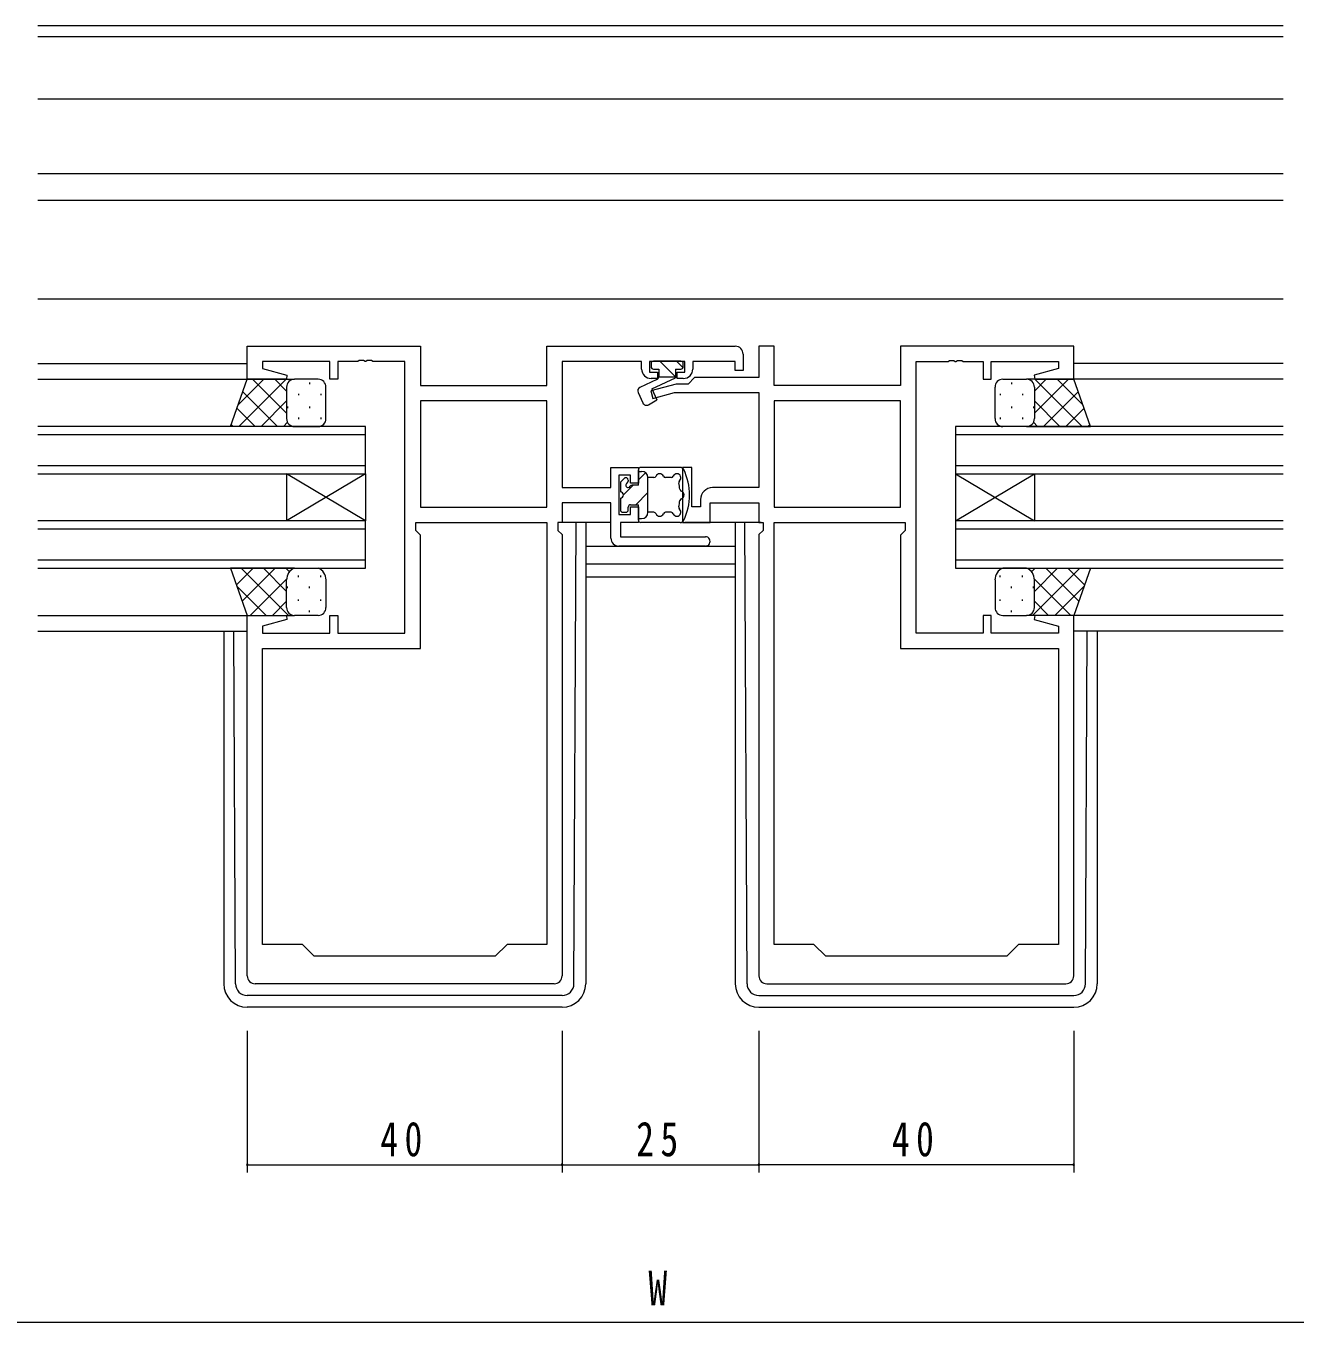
# Model space of a CAD drawing. Units: millimetres, scale not verified. Extents: x -567 to 567, y -403 to 403.
# Drawn here: x 61.6 to 222.9, y -38.1 to 126.5 of the extents above; entities that cross this region are included whole.
import ezdxf
from ezdxf.enums import TextEntityAlignment as Align

# ---------------------------------------------------------------- set-up
doc = ezdxf.new("R2010")
doc.units = ezdxf.units.MM
doc.header["$LTSCALE"] = 2
for name, color, linetype, lineweight in [('0-3_YKK_11', 7, 'Continuous', 18), ('0-4_YKK_12', 2, 'Continuous', 18), ('0-6_YKK_13', 4, 'Continuous', 18), ('0-7_YKK_D', 6, 'Continuous', 18)]:
    doc.layers.add(name, color=color, linetype=linetype, lineweight=lineweight)
doc.styles.add('ＭＳ ゴシック', font='')
doc.styles.get('ＭＳ ゴシック').set_extended_font_data('MS Gothic')

msp = doc.modelspace()

# ---------------------------------------------------------------- linework, layer by layer
at = {"layer": '0-3_YKK_11'}
for p, q in [((89.774, 81.648), (89.774, 85.848)), ((89.774, 85.848), (111.774, 85.848)), ((111.774, 85.848), (111.774, 80.848)), ((127.844, 80.848), (127.844, 85.848)), ((127.844, 85.848), (151.774, 85.848)), ((154.774, 85.848), (154.774, 81.878)), ((156.704, 85.848), (154.774, 85.848)), ((156.704, 80.848), (156.704, 85.848)), ((172.774, 85.848), (172.774, 80.848)), ((194.774, 85.848), (172.774, 85.848)), ((194.774, 81.648), (194.774, 85.848)), ((103.999, 84.038), (103.816, 83.918)), ((104.549, 84.038), (103.999, 84.038)), ((104.732, 83.918), (104.549, 84.038)), ((104.999, 84.038), (104.816, 83.918)), ((105.549, 84.038), (104.999, 84.038)), ((105.732, 83.918), (105.549, 84.038)), ((152.774, 84.848), (152.774, 82.748)), ((178.816, 83.918), (178.999, 84.038)), ((178.999, 84.038), (179.549, 84.038)), ((179.549, 84.038), (179.732, 83.918)), ((179.816, 83.918), (179.999, 84.038)), ((179.999, 84.038), (180.549, 84.038)), ((180.549, 84.038), (180.732, 83.918)), ((100.274, 83.918), (91.704, 83.918)), ((91.704, 83.918), (91.704, 83.001)), ((91.704, 83.001), (94.803, 82.171)), ((101.274, 83.918), (101.274, 81.648)), ((103.816, 83.918), (101.274, 83.918)), ((104.816, 83.918), (104.732, 83.918)), ((109.774, 83.918), (105.732, 83.918)), ((109.774, 49.378), (109.774, 83.918)), ((139.874, 83.918), (129.774, 83.918)), ((129.774, 83.918), (129.774, 67.878)), ((139.874, 82.948), (139.874, 83.918)), ((140.874, 83.918), (140.874, 82.548)), ((145.374, 83.918), (140.874, 83.918)), ((140.874, 82.548), (141.874, 82.548)), ((141.874, 82.548), (141.874, 81.748)), ((144.374, 82.548), (145.374, 82.548)), ((144.374, 81.748), (144.374, 82.548)), ((145.374, 82.548), (145.374, 83.918)), ((151.774, 83.918), (146.374, 83.918)), ((146.374, 83.918), (146.374, 82.948)), ((151.774, 82.748), (151.774, 83.918)), ((152.774, 82.748), (151.774, 82.748)), ((174.774, 83.918), (178.816, 83.918)), ((174.774, 49.378), (174.774, 83.918)), ((179.732, 83.918), (179.816, 83.918)), ((180.732, 83.918), (183.274, 83.918)), ((183.274, 83.918), (183.274, 81.648)), ((184.274, 81.648), (184.274, 83.918)), ((184.274, 83.918), (192.844, 83.918)), ((192.844, 83.001), (189.745, 82.171)), ((192.844, 83.918), (192.844, 83.001)), ((94.735, 81.648), (89.774, 81.648)), ((94.803, 82.171), (94.735, 81.648)), ((111.774, 80.848), (127.844, 80.848)), ((144.28, 81.048), (141.045, 80.181)), ((141.874, 81.748), (141.074, 81.748)), ((145.774, 81.048), (144.28, 81.048)), ((145.174, 81.748), (144.374, 81.748)), ((146.604, 81.878), (145.774, 81.048)), ((154.774, 81.878), (146.604, 81.878)), ((172.774, 80.848), (156.704, 80.848)), ((183.274, 81.648), (184.274, 81.648)), ((189.745, 82.171), (189.814, 81.648)), ((189.814, 81.648), (194.774, 81.648)), ((141.045, 80.181), (141.303, 79.215)), ((141.303, 79.215), (144.039, 79.948)), ((144.039, 79.948), (154.774, 79.948)), ((154.774, 79.948), (154.774, 67.878)), ((127.844, 78.918), (111.774, 78.918)), ((127.844, 78.918), (111.774, 78.918)), ((111.774, 78.918), (111.774, 65.378)), ((127.844, 65.378), (127.844, 78.918)), ((172.774, 78.918), (156.704, 78.918)), ((172.774, 78.918), (156.704, 78.918)), ((156.704, 78.918), (156.704, 65.378)), ((172.774, 65.378), (172.774, 78.918)), ((135.974, 70.448), (139.474, 70.448)), ((135.974, 67.878), (135.974, 70.448)), ((136.974, 69.448), (136.974, 64.448)), ((138.474, 69.448), (136.974, 69.448)), ((138.474, 68.448), (138.474, 69.448)), ((139.474, 70.448), (139.474, 68.448)), ((145.074, 70.448), (145.074, 63.448)), ((146.274, 70.448), (145.074, 70.448)), ((146.274, 65.448), (146.274, 70.448)), ((129.774, 67.878), (135.974, 67.878)), ((139.474, 68.448), (138.474, 68.448)), ((154.774, 67.878), (148.874, 67.878)), ((129.774, 65.948), (129.774, 63.448)), ((135.974, 65.948), (129.774, 65.948)), ((135.974, 61.448), (135.974, 65.948)), ((147.374, 66.378), (147.374, 65.448)), ((148.574, 65.948), (154.774, 65.948)), ((148.574, 63.448), (148.574, 65.948)), ((154.774, 65.948), (154.774, 63.448)), ((111.774, 65.378), (127.844, 65.378)), ((136.974, 64.448), (138.474, 64.448)), ((138.474, 65.448), (139.474, 65.448)), ((138.474, 64.448), (138.474, 65.448)), ((139.474, 65.448), (139.474, 63.448)), ((147.374, 65.448), (146.274, 65.448)), ((156.704, 65.378), (172.774, 65.378)), ((111.174, 63.448), (127.844, 63.448)), ((111.174, 62.448), (111.174, 63.448)), ((127.844, 63.448), (127.844, 9.848)), ((127.844, 63.448), (127.844, 9.848)), ((129.244, 63.448), (129.244, 62.448)), ((129.774, 63.448), (129.244, 63.448)), ((137.174, 63.448), (137.174, 61.648)), ((139.474, 63.448), (137.174, 63.448)), ((145.074, 63.448), (148.574, 63.448)), ((154.774, 63.448), (155.304, 63.448)), ((155.304, 63.448), (155.304, 62.448)), ((156.704, 63.448), (173.374, 63.448)), ((156.704, 9.848), (156.704, 63.448)), ((156.704, 9.848), (156.704, 63.448)), ((173.374, 63.448), (173.374, 62.448)), ((111.774, 61.848), (111.174, 62.448)), ((111.774, 47.448), (111.774, 61.848)), ((129.244, 62.448), (129.774, 61.918)), ((129.774, 61.918), (129.774, 5.848)), ((137.174, 61.648), (147.974, 61.648)), ((155.304, 62.448), (154.774, 61.918)), ((154.774, 61.918), (154.774, 5.848)), ((173.374, 62.448), (172.774, 61.848)), ((172.774, 61.848), (172.774, 47.448)), ((147.974, 60.448), (136.974, 60.448)), ((89.774, 51.648), (94.735, 51.648)), ((89.774, 5.848), (89.774, 51.648)), ((94.803, 51.126), (91.704, 50.295)), ((94.735, 51.648), (94.803, 51.126)), ((100.274, 51.648), (101.274, 51.648)), ((100.274, 49.378), (100.274, 51.648)), ((101.274, 51.648), (101.274, 49.378)), ((183.274, 51.648), (183.274, 49.378)), ((184.274, 51.648), (183.274, 51.648)), ((184.274, 49.378), (184.274, 51.648)), ((189.814, 51.648), (189.745, 51.126)), ((189.745, 51.126), (192.844, 50.295)), ((194.774, 51.648), (189.814, 51.648)), ((194.774, 5.848), (194.774, 51.648)), ((91.704, 50.295), (91.704, 49.378)), ((192.844, 50.295), (192.844, 49.378)), ((91.704, 49.378), (100.274, 49.378)), ((101.274, 49.378), (109.774, 49.378)), ((183.274, 49.378), (174.774, 49.378)), ((192.844, 49.378), (184.274, 49.378)), ((91.704, 47.448), (111.774, 47.448)), ((91.704, 9.848), (91.704, 47.448)), ((172.774, 47.448), (192.844, 47.448)), ((192.844, 47.448), (192.844, 9.848)), ((96.774, 9.848), (91.704, 9.848)), ((98.274, 8.348), (96.774, 9.848)), ((121.274, 8.348), (98.274, 8.348)), ((122.774, 9.848), (121.274, 8.348)), ((127.844, 9.848), (122.774, 9.848)), ((161.774, 9.848), (156.704, 9.848)), ((187.774, 9.848), (186.274, 8.348)), ((192.844, 9.848), (187.774, 9.848)), ((128.774, 4.848), (90.774, 4.848)), ((155.774, 4.848), (193.774, 4.848))]:
    msp.add_line(p, q, dxfattribs=at)
for points in [[(101.274, 81.648), (100.274, 81.648), (100.274, 83.918)], [(186.274, 8.348), (163.274, 8.348), (161.774, 9.848)]]:
    msp.add_lwpolyline(points, dxfattribs=at)
for centre, radius, start, end in [((151.774, 84.848), 1, 0.00001, 89.99999), ((141.074, 82.948), 1.2, 180.00001, 269.99999), ((145.174, 82.948), 1.2, 270.00001, 359.99999), ((148.874, 66.378), 1.5, 90.00001, 179.99999), ((136.974, 61.448), 1, 180.00001, 269.99999), ((147.974, 61.048), 0.6, 269.99999, 90.00001), ((90.774, 5.848), 1, 180.00001, 269.99999), ((128.774, 5.848), 1, 270.00001, 359.99999), ((155.774, 5.848), 1, 180.00001, 269.99999), ((193.774, 5.848), 1, 270.00001, 359.99999)]:
    msp.add_arc(centre, radius, start, end, dxfattribs=at)
at = {"layer": '0-4_YKK_12'}
for p, q in [((221.399, 126.548), (63.149, 126.548)), ((221.399, 125.148), (63.149, 125.148)), ((221.399, 117.248), (63.149, 117.248)), ((221.399, 107.748), (63.149, 107.748)), ((221.399, 104.348), (63.149, 104.348)), ((221.399, 91.848), (63.149, 91.848)), ((63.149, 83.648), (89.774, 83.648)), ((221.399, 83.648), (194.774, 83.648)), ((63.149, 81.648), (90.019, 81.648)), ((221.399, 81.648), (194.529, 81.648)), ((104.774, 75.648), (63.149, 75.648)), ((63.149, 74.648), (104.774, 74.648)), ((104.774, 69.648), (104.774, 75.648)), ((221.399, 75.648), (179.774, 75.648)), ((179.774, 75.648), (179.774, 69.648)), ((179.774, 74.648), (221.399, 74.648)), ((104.774, 70.648), (63.149, 70.648)), ((63.149, 69.648), (104.774, 69.648)), ((104.774, 63.648), (94.774, 69.648)), ((104.774, 69.648), (94.774, 63.648)), ((94.774, 69.648), (94.774, 63.648)), ((104.774, 69.648), (104.774, 63.648)), ((221.399, 70.648), (179.774, 70.648)), ((179.774, 69.648), (221.399, 69.648)), ((179.774, 63.648), (189.774, 69.648)), ((179.774, 69.648), (189.774, 63.648)), ((189.774, 69.648), (189.774, 63.648)), ((104.774, 63.648), (63.149, 63.648)), ((63.149, 62.648), (104.774, 62.648)), ((104.774, 57.648), (104.774, 63.648)), ((221.399, 63.648), (179.774, 63.648)), ((179.774, 62.648), (221.399, 62.648)), ((132.774, 60.448), (151.774, 60.448)), ((104.774, 58.648), (63.149, 58.648)), ((63.149, 57.648), (104.774, 57.648)), ((132.774, 58.178), (151.774, 58.178)), ((221.399, 58.648), (179.774, 58.648)), ((179.774, 57.648), (221.399, 57.648)), ((132.774, 56.548), (151.774, 56.548)), ((63.149, 51.648), (90.274, 51.648)), ((221.399, 51.648), (194.274, 51.648)), ((63.149, 49.648), (89.774, 49.648)), ((221.399, 49.648), (194.774, 49.648))]:
    msp.add_line(p, q, dxfattribs=at)
msp.add_lwpolyline([(179.774, 69.648), (179.774, 63.648), (179.774, 57.648)], dxfattribs=at)
at = {"layer": '0-6_YKK_13'}
for p, q in [((141.074, 83.648), (141.074, 83.248)), ((144.874, 83.948), (141.374, 83.948)), ((141.374, 82.948), (142.074, 82.948)), ((142.074, 82.948), (142.074, 81.948)), ((142.17, 83.948), (144.17, 81.948)), ((144.174, 82.948), (144.874, 82.948)), ((144.174, 82.948), (144.174, 81.845)), ((144.291, 83.948), (145.136, 83.103)), ((145.174, 83.248), (145.174, 83.648)), ((87.631, 75.648), (89.774, 81.648)), ((88.608, 78.384), (91.873, 81.648)), ((88.701, 75.648), (94.701, 81.648)), ((89.774, 81.648), (95.774, 81.648)), ((94.774, 77.327), (90.453, 81.648)), ((94.774, 80.155), (93.281, 81.648)), ((98.774, 81.648), (95.774, 81.648)), ((97.694, 81.228), (97.694, 81.028)), ((141.801, 81.621), (139.663, 80.624)), ((141.174, 80.446), (144.174, 81.845)), ((142.074, 81.948), (144.174, 81.948)), ((185.774, 81.648), (188.774, 81.648)), ((186.854, 81.228), (186.854, 81.028)), ((194.774, 81.648), (188.774, 81.648)), ((189.774, 77.327), (194.095, 81.648)), ((189.774, 80.155), (191.267, 81.648)), ((195.847, 75.648), (189.847, 81.648)), ((195.94, 78.384), (192.675, 81.648)), ((196.917, 75.648), (194.774, 81.648)), ((93.624, 75.648), (89.208, 80.064)), ((94.774, 80.648), (94.774, 76.648)), ((96.279, 79.813), (96.279, 79.613)), ((99.109, 79.813), (99.109, 79.613)), ((99.774, 76.648), (99.774, 80.648)), ((139.421, 79.959), (140.038, 78.637)), ((141.174, 80.446), (141.828, 79.043)), ((184.774, 76.648), (184.774, 80.648)), ((185.439, 79.813), (185.439, 79.613)), ((188.269, 79.813), (188.269, 79.613)), ((189.774, 80.648), (189.774, 76.648)), ((189.774, 80.648), (189.774, 77.048)), ((190.924, 75.648), (195.34, 80.064)), ((90.796, 75.648), (88.464, 77.98)), ((91.529, 75.648), (94.774, 78.893)), ((94.864, 78.198), (94.864, 77.998)), ((97.694, 78.198), (97.694, 77.998)), ((140.741, 78.415), (141.828, 79.043)), ((186.854, 78.198), (186.854, 77.998)), ((189.684, 78.198), (189.684, 77.998)), ((193.019, 75.648), (189.774, 78.893)), ((193.752, 75.648), (196.084, 77.98)), ((87.968, 75.648), (87.72, 75.896)), ((94.358, 75.648), (94.89, 76.181)), ((96.279, 76.783), (96.279, 76.583)), ((99.109, 76.783), (99.109, 76.583)), ((185.439, 76.783), (185.439, 76.583)), ((188.269, 76.783), (188.269, 76.583)), ((190.19, 75.648), (189.658, 76.181)), ((196.581, 75.648), (196.828, 75.896)), ((95.774, 75.648), (87.631, 75.648)), ((95.774, 75.648), (98.774, 75.648)), ((188.774, 75.648), (185.774, 75.648)), ((188.774, 75.648), (196.917, 75.648)), ((139.474, 68.198), (139.474, 70.148)), ((139.474, 69.948), (139.874, 69.948)), ((139.474, 68.882), (140.369, 69.777)), ((144.774, 70.448), (139.774, 70.448)), ((137.174, 68.448), (137.174, 67.348)), ((137.662, 69.06), (137.262, 68.66)), ((137.573, 66.981), (138.79, 68.198)), ((138.174, 68.848), (138.174, 68.718)), ((139.474, 68.198), (138.694, 68.198)), ((141.432, 69.148), (140.674, 69.148)), ((140.674, 64.748), (140.674, 69.148)), ((143.62, 69.148), (142.916, 69.148)), ((137.174, 66.548), (137.174, 65.048)), ((139.119, 65.698), (140.674, 67.254)), ((137.474, 64.748), (137.874, 64.748)), ((138.174, 65.048), (138.174, 65.398)), ((138.474, 65.698), (139.474, 65.698)), ((139.474, 63.748), (139.474, 65.698)), ((140.367, 64.118), (140.504, 64.255)), ((141.432, 64.748), (140.674, 64.748)), ((143.62, 64.748), (142.916, 64.748)), ((135.974, 63.448), (129.474, 63.448)), ((135.974, 63.448), (129.474, 63.448)), ((131.281, 4.844), (131.565, 63.448)), ((132.774, 63.448), (132.774, 4.851)), ((139.474, 63.948), (139.874, 63.948)), ((144.774, 63.448), (139.774, 63.448)), ((155.074, 63.448), (145.374, 63.448)), ((155.074, 63.448), (145.374, 63.448)), ((151.774, 63.449), (151.774, 4.851)), ((153.267, 4.844), (152.983, 63.45)), ((95.774, 57.648), (87.631, 57.648)), ((87.631, 57.648), (89.774, 51.648)), ((87.642, 57.618), (87.672, 57.648)), ((88.386, 55.534), (90.5, 57.648)), ((94.997, 51.648), (88.997, 57.648)), ((89.13, 53.45), (93.328, 57.648)), ((94.774, 54.7), (91.825, 57.648)), ((95.12, 57.182), (94.654, 57.648)), ((95.774, 57.648), (98.774, 57.648)), ((188.774, 57.648), (185.774, 57.648)), ((188.774, 57.648), (196.917, 57.648)), ((189.428, 57.182), (189.894, 57.648)), ((189.551, 51.648), (195.551, 57.648)), ((189.774, 54.7), (192.723, 57.648)), ((195.418, 53.45), (191.22, 57.648)), ((196.162, 55.534), (194.048, 57.648)), ((196.917, 57.648), (194.774, 51.648)), ((196.906, 57.619), (196.876, 57.648)), ((90.157, 51.648), (94.774, 56.265)), ((94.774, 52.648), (94.774, 56.148)), ((96.279, 56.513), (96.279, 56.713)), ((99.109, 56.513), (99.109, 56.713)), ((99.774, 56.148), (99.774, 52.648)), ((184.774, 56.148), (184.774, 52.648)), ((185.439, 56.513), (185.439, 56.713)), ((188.269, 56.513), (188.269, 56.713)), ((194.391, 51.648), (189.774, 56.265)), ((189.774, 52.648), (189.774, 56.148)), ((92.169, 51.648), (88.444, 55.373)), ((94.864, 55.098), (94.864, 55.298)), ((97.694, 55.098), (97.694, 55.298)), ((186.854, 55.098), (186.854, 55.298)), ((189.684, 55.098), (189.684, 55.298)), ((189.774, 52.648), (189.774, 55.748)), ((192.38, 51.648), (196.104, 55.373)), ((92.985, 51.648), (94.774, 53.437)), ((96.279, 53.483), (96.279, 53.683)), ((99.109, 53.483), (99.109, 53.683)), ((185.439, 53.483), (185.439, 53.683)), ((188.269, 53.483), (188.269, 53.683)), ((191.563, 51.648), (189.774, 53.437)), ((89.774, 51.648), (95.774, 51.648)), ((94.864, 52.234), (94.864, 52.268)), ((98.774, 51.648), (95.774, 51.648)), ((97.694, 52.068), (97.694, 52.268)), ((185.774, 51.648), (188.774, 51.648)), ((186.854, 52.068), (186.854, 52.268)), ((194.774, 51.648), (188.774, 51.648)), ((189.684, 52.234), (189.684, 52.268)), ((86.774, 49.648), (86.774, 4.851)), ((88.267, 4.844), (88.05, 49.648)), ((196.281, 4.844), (196.498, 49.648)), ((197.774, 49.648), (197.774, 4.851)), ((129.781, 3.351), (89.767, 3.351)), ((154.767, 3.351), (194.781, 3.351)), ((129.774, 1.851), (89.774, 1.851)), ((154.774, 1.851), (194.774, 1.851))]:
    msp.add_line(p, q, dxfattribs=at)
for centre, radius, start, end in [((141.374, 83.648), 0.3, 90, 180), ((141.374, 83.248), 0.3, 180, 270), ((144.874, 83.648), 0.3, 0, 90), ((144.874, 83.248), 0.3, 270, 0), ((95.774, 80.648), 1, 90.0001, 180.0001), ((98.774, 80.648), 1, 0.0001, 90.0001), ((141.59, 82.074), 0.5, 295, 345.39617), ((185.774, 80.648), 1, 89.9999, 179.9999), ((188.774, 80.648), 1, 359.9999, 89.9999), ((139.874, 80.171), 0.5, 115.00014, 205.00005), ((140.491, 78.848), 0.5, 205.00005, 300.00004), ((95.774, 76.648), 1, 180.0001, 270.0001), ((98.774, 76.648), 1, 270.0001, 0.0001), ((185.774, 76.648), 1, 179.9999, 269.9999), ((188.774, 76.648), 1, 269.9999, 359.9999), ((139.774, 70.148), 0.3, 90, 180), ((139.874, 69.148), 0.8, 0, 90), ((141.432, 69.448), 0.3, 270, 337.97569), ((142.174, 69.148), 0.5, 22.02431, 157.97569), ((142.916, 69.448), 0.3, 202.02431, 270), ((143.62, 69.448), 0.3, 270, 337.97569), ((144.362, 69.148), 0.5, 309.78774, 157.97569), ((144.774, 69.948), 0.5, 26.26804, 90), ((138.695, 66.948), 7.279, 333.73196, 26.26804), ((137.474, 68.448), 0.3, 135, 180), ((137.874, 68.848), 0.3, 0, 135), ((138.174, 68.198), 0.3, 120, 270), ((137.874, 68.718), 0.3, 300, 0), ((138.174, 68.198), 0.3, 270, 330), ((138.694, 67.898), 0.3, 90, 150), ((144.874, 68.534), 0.3, 129.78774, 194.39052), ((138.695, 66.948), 6.079, 6.82808, 14.39052), ((145.029, 67.707), 0.3, 186.82808, 251.43085), ((137.174, 66.948), 0.4, 270, 90), ((138.695, 66.948), 6.079, 345.60948, 353.17192), ((145.029, 66.19), 0.3, 108.56915, 173.17192), ((144.774, 66.948), 0.5, 288.56915, 71.43085), ((137.474, 65.048), 0.3, 180, 270), ((137.874, 65.048), 0.3, 270, 0), ((138.474, 65.398), 0.3, 90, 180), ((139.874, 64.748), 0.8, 270, 0), ((141.432, 64.448), 0.3, 22.02431, 90), ((142.174, 64.748), 0.5, 202.02431, 337.97569), ((142.916, 64.448), 0.3, 90, 157.97569), ((143.62, 64.448), 0.3, 22.02431, 90), ((144.362, 64.748), 0.5, 202.02431, 50.21226), ((144.874, 65.363), 0.3, 165.60948, 230.21226), ((139.774, 63.748), 0.3, 180, 270), ((144.774, 63.948), 0.5, 270, 333.73196), ((96.306, 56.21), 1.534, 110.30864, 182.31157), ((98.242, 56.21), 1.534, 357.6883, 69.69119), ((186.306, 56.21), 1.534, 110.30881, 182.3117), ((188.242, 56.21), 1.534, 357.68843, 69.69136), ((95.774, 52.648), 1, 179.9999, 269.9999), ((98.774, 52.648), 1, 269.9999, 359.9999), ((185.774, 52.648), 1, 180.0001, 270.0001), ((188.774, 52.648), 1, 270.0001, 0.0001), ((89.774, 4.851), 3, 180, 270), ((89.767, 4.851), 1.5, 180.27724, 270), ((129.774, 4.851), 3, 270, 0), ((129.781, 4.851), 1.5, 270, 359.72276), ((154.774, 4.851), 3, 180, 270), ((154.767, 4.851), 1.5, 180.27724, 270), ((194.774, 4.851), 3, 270, 0), ((194.781, 4.851), 1.5, 270, 359.72276)]:
    msp.add_arc(centre, radius, start, end, dxfattribs=at)
at = {"layer": '0-7_YKK_D'}
for p, q in [((89.774, -1.149), (89.774, -19.149)), ((129.774, -1.149), (129.774, -19.149)), ((129.774, -1.149), (129.774, -19.149)), ((154.774, -1.149), (154.774, -19.149)), ((154.774, -1.149), (154.774, -19.149)), ((194.774, -1.149), (194.774, -19.149)), ((89.774, -18.149), (129.774, -18.149)), ((129.774, -18.149), (154.774, -18.149)), ((194.774, -18.149), (154.774, -18.149)), ((-100.726, -38.149), (385.274, -38.149))]:
    msp.add_line(p, q, dxfattribs=at)
for centre, start, end in [((89.774, -18.149), 0, 180), ((129.774, -18.149), 0, 180), ((129.774, -18.149), 0, 180), ((154.774, -18.149), 0, 180), ((154.774, -18.149), 0, 180), ((194.774, -18.149), 0, 180), ((89.774, -18.149), 180, 0), ((129.774, -18.149), 180, 0), ((129.774, -18.149), 180, 0), ((154.774, -18.149), 180, 0), ((154.774, -18.149), 180, 0), ((194.774, -18.149), 180, 0)]:
    msp.add_arc(centre, 0.106, start, end, dxfattribs=at)

# ---------------------------------------------------------------- texts
at = {"layer": '0-7_YKK_D', "color": 7, "style": 'ＭＳ ゴシック', "width": 0.8}
msp.add_text('W', height=4.399, dxfattribs=at).set_placement((140.739, -37.349), align=Align.BOTTOM_LEFT)
at = {"layer": '0-7_YKK_D', "color": 7, "char_height": 4.399, "attachment_point": 7, "style": 'ＭＳ ゴシック'}
for s, insert in [('\\T1.37;\\W0.75;40', (106.68, -17.149)), ('\\T1.37;\\W0.75;25', (139.192, -17.149)), ('\\T1.37;\\W0.75;40', (171.68, -17.149))]:
    msp.add_mtext(s, dxfattribs=dict(at, insert=insert))

doc.saveas('drawing.dxf')
